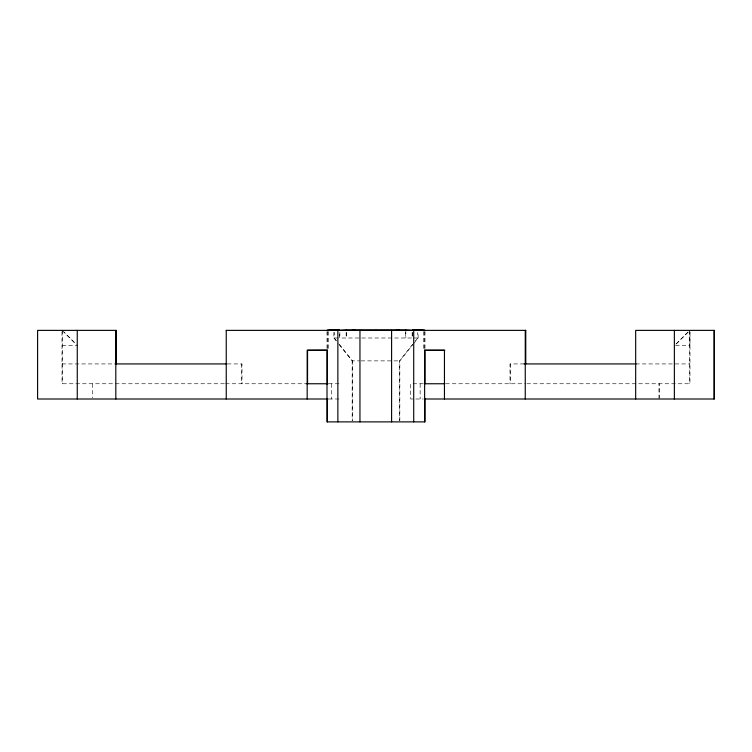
<?xml version="1.0" encoding="UTF-8"?>
<svg xmlns="http://www.w3.org/2000/svg" width="752" height="752" viewBox="0 0 752 752"><rect width="100%" height="100%" fill="white"/><g stroke="black" fill="none" stroke-linecap="round" stroke-linejoin="round"><path stroke-width="0.56" stroke-dasharray="3.76 2.82" d="M659.109 399.002L659.109 383.755L659.109 397.836M412.632 344.407L399.453 360.875L399.453 420.706M415.565 340.741L417.755 337.996L417.755 332.365M399.829 420.706L399.829 360.875L412.998 344.407M413.732 343.485L418.131 337.996L418.131 332.365M675.973 344.021L689.622 330.372L689.622 383.755M676.236 344.021L689.885 330.372M333.869 332.365L333.869 337.996L338.447 337.996M413.186 337.996L418.131 337.996M62.115 345.629L77.635 345.629L63.986 331.98M675.54 345.629L689.885 345.629L689.885 331.547M339.002 344.407L352.171 360.875L359.465 360.875M361.054 360.875L399.829 360.875M61.984 363.93L115.827 363.93M227.339 363.93L242.003 363.93L242.003 383.755M524.088 363.93L509.997 363.93L509.997 383.755M635.675 363.93L690.016 363.93M224.387 383.755L62.04 383.755L61.984 331.529M225.497 383.755L307.549 383.755M328.671 383.755L341.671 383.755M423.329 383.755L410.695 383.755L410.695 399.002L423.329 399.002M445.616 383.755L525.695 383.755M526.851 383.755L689.96 383.755L690.016 330.372M328.671 399.002L341.671 399.002M62.115 330.372L75.764 344.021M336.435 340.741L334.245 337.996L334.245 332.365M339.368 344.407L352.547 360.875L352.547 420.706M333.869 337.996L338.268 343.485M510.439 363.93L510.467 383.755M424.993 331.529L424.993 349.031M424.626 331.529L424.626 350.31M423.329 331.529L423.329 350.103M420.133 383.755L420.133 399.002M412.51 332.365L412.51 337.996L339.49 337.996L339.49 332.365M412.143 332.365L412.143 337.996M405.845 330.119L405.845 337.996M405.478 332.365L405.478 337.996M352.171 360.875L352.171 420.706M346.522 332.365L346.522 337.996M346.155 332.365L346.155 337.996M339.857 332.365L339.857 337.996M331.491 383.755L331.491 399.002M328.671 331.529L328.671 350.103M327.374 331.529L327.374 349.135M327.007 331.529L327.007 349.031M241.561 363.93L241.533 383.755M92.543 383.755L92.552 397.836M62.378 330.372L62.378 383.755"/><path stroke-width="1.13" d="M352.782 330.372L355.217 330.119M352.321 330.372L354.841 330.119M341.305 330.372L346.522 330.119M333.55 330.372L339.49 330.119M329.038 330.372L335.674 330.119M327.374 330.372L334.245 330.119M405.845 330.119L376.188 330.119M339.857 330.119L327.007 330.372L424.993 330.372L412.143 330.119M375.812 330.119L346.155 330.119M226.22 330.372L525.78 330.372M444.817 350.197L424.993 350.197L424.993 383.755M327.374 350.31L307.549 350.31L307.549 383.934M424.626 350.31L444.451 350.31L444.451 399.002M115.206 363.93L226.747 363.93M524.088 363.93L636.173 363.93M306.468 383.755L327.994 383.755M424.626 383.755L444.817 383.755M327.985 399.002L37.6 399.002L37.6 330.372L116.325 330.372L116.325 364.109M424.626 399.002L714.4 399.002L714.4 330.372L635.675 330.372L635.675 399.002M417.755 330.119L424.626 330.372M416.326 330.119L422.962 330.372M412.51 330.119L418.45 330.372M405.478 330.119L410.695 330.372M397.159 330.119L399.679 330.372M396.783 330.119L399.218 330.372M714.024 330.372L714.024 399.002M674.365 330.372L674.365 399.002M525.751 330.372L525.78 364.109M525.253 330.372L525.253 399.002M424.993 398.757L424.993 421.881L327.007 421.881L327.007 350.103L307.183 350.197L307.183 399.002M424.626 350.103L424.626 421.881M413.713 330.372L413.713 421.881M391.595 330.372L391.595 421.881M359.954 330.372L359.954 421.881M337.864 330.372L337.864 421.881M327.374 350.103L327.374 384.338M327.374 398.419L327.374 421.881M226.249 330.372L226.249 399.002M115.789 330.372L115.827 399.002M77.259 330.372L77.259 399.002"/></g></svg>
